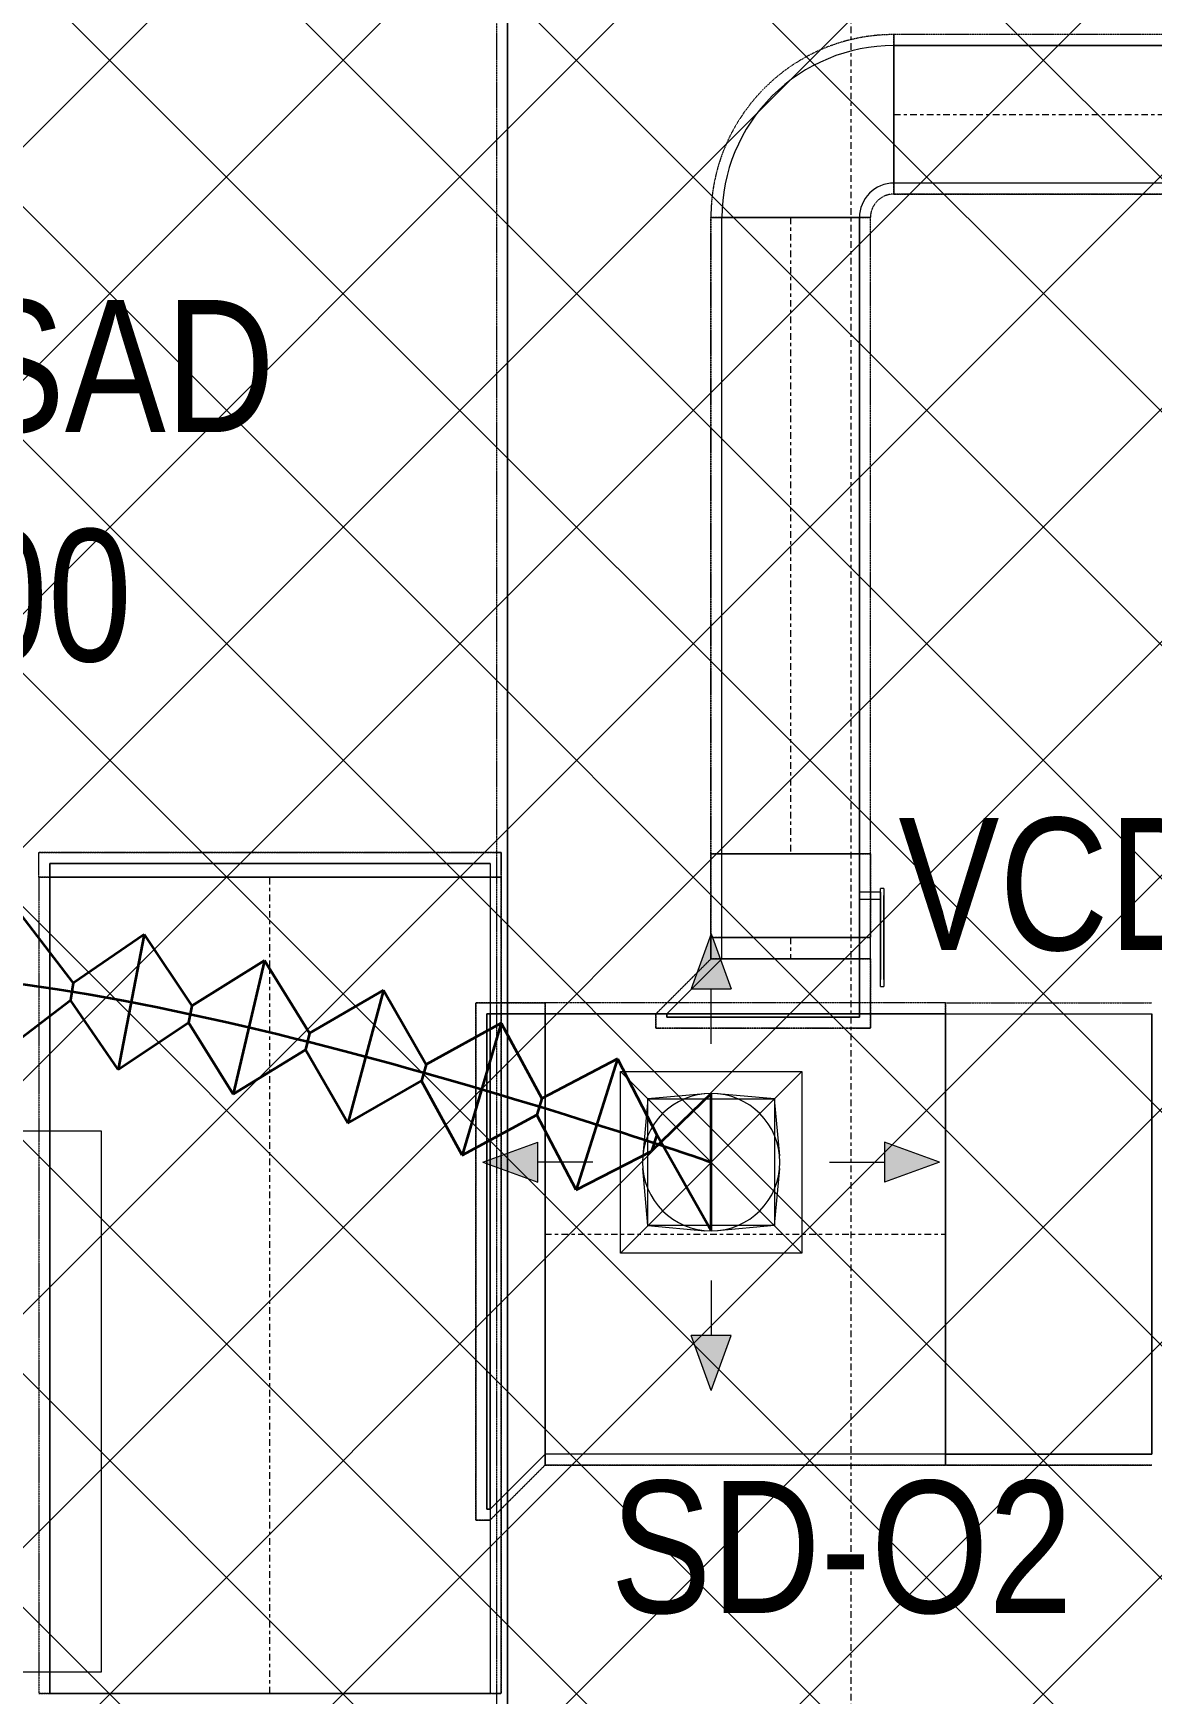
# Model space of a CAD drawing. Header units: inches. Extents: x -83664 to 20107, y -47222 to 19398.
# Drawn here: x -45529 to -43496, y -16489 to -13470 of the extents above; entities that cross this region are included whole.
import ezdxf

# ---------------------------------------------------------------- set-up
doc = ezdxf.new("R2010")
doc.units = ezdxf.units.IN
doc.header["$MEASUREMENT"] = 0
doc.linetypes.add('Center', pattern=[29.999999, 12, -6, 6, -6])
doc.linetypes.add('Hidden 0_50', pattern=[1.0584, 0.5292, -0.5292])
for name, color, linetype, lineweight in [('A-DETL-GENF', 7, 'Continuous', 9), ('G-ANNO-TEXT', 7, 'Continuous', 9), ('M-HVAC-CDFF', 7, 'Continuous', 9), ('M-HVAC-DUCT-CNTR', 7, 'Center', 9), ('M-HVAC-DUCT-IDEN', 7, 'Continuous', 18)]:
    doc.layers.add(name, color=color, linetype=linetype, lineweight=lineweight)
doc.layers.add('M-HVAC-DUCT', color=7, linetype='Continuous', lineweight=9, true_color=0xffe97f)
doc.layers.add('M-HVAC-DUCT-PATT', color=7, linetype='Continuous', lineweight=35, true_color=0x007f00)
doc.styles.add('Arial Narrow_21', font='ARIALN.TTF', dxfattribs={"height": 240})

# ---------------------------------------------------------------- blocks, each defined once
blk = doc.blocks.new('M_Rec Endcap - Standard-8296102-FIRST FLOOR AC CONDITIONING LAYOUT - PART A')
at = {"layer": 'M-HVAC-DUCT', "color": 6, "true_color": 0xff00ff}
for p, q in [((0, 400), (0, -400)), ((0, -400), (0, 400)), ((0, 400), (25, 400)), ((25, 400), (0, 400)), ((25, 400), (25, -400)), ((25, -400), (25, 400)), ((25, -400), (0, -400)), ((25, -400), (0, -400))]:
    blk.add_line(p, q, dxfattribs=at)
blk = doc.blocks.new('GCE-AT-Supply Air Rectangular Diffuser - 230x230-7604639-FIRST FLOOR AC CONDITIONING LAYOUT - PART A')
at = {"layer": 'A-DETL-GENF', "true_color": 0xff7f00}
for points in [[(36.4, 315), (0, 415), (-36.4, 315)], [(-315, -36.4), (-315, 36.4), (-415, 0)], [(315, -36.4), (415, 0), (315, 36.4)], [(0, -415), (36.4, -315), (-36.4, -315)]]:
    blk.add_hatch(color=30, dxfattribs=at).paths.add_polyline_path(points)
at = {"layer": 'A-DETL-GENF', "color": 30, "true_color": 0xff7f00}
for p, q in [((0, 415), (-36.4, 315)), ((0, 415), (36.4, 315)), ((-36.4, 315), (36.4, 315)), ((0, 215), (0, 315)), ((-165, -165), (165, 165)), ((-165, 165), (165, -165)), ((-165, -165), (-165, 165)), ((-165, 165), (165, 165)), ((165, 165), (165, -165)), ((-415, 0), (-315, 36.4)), ((-315, -36.4), (-315, 36.4)), ((315, 36.4), (315, -36.4)), ((415, 0), (315, 36.4)), ((215, 0), (315, 0)), ((-415, 0), (-315, -36.4)), ((-215, 0), (-315, 0)), ((415, 0), (315, -36.4)), ((165, -165), (-165, -165)), ((0, -215), (0, -315)), ((36.4, -315), (-36.4, -315)), ((0, -415), (-36.4, -315)), ((0, -415), (36.4, -315))]:
    blk.add_line(p, q, dxfattribs=at)
blk = doc.blocks.new('TEMW-ME-DMP-Volume Control Damper - Standard-V101-FIRST FLOOR AC CONDITIONING LAYOUT - PART A')
at = {"layer": 'M-HVAC-DUCT', "color": 6, "true_color": 0xff00ff}
for p, q in [((-165.1, 163.1), (-165.1, 169.4)), ((-152.4, 169.4), (-165.1, 169.4)), ((-165.1, 163.1), (-152.4, 163.1)), ((0, 169.4), (-152.4, 169.4)), ((-152.4, 169.4), (0, 169.4)), ((0, 163.1), (-152.4, 163.1)), ((-152.4, 163.1), (0, 163.1)), ((-6.4, 125), (-6.4, 163.1)), ((6.3, 163.1), (-6.4, 163.1)), ((6.3, 163.1), (-6.4, 163.1)), ((12.7, 169.4), (0, 169.4)), ((0, 163.1), (12.7, 163.1)), ((6.3, 163.1), (6.3, 125)), ((12.7, 169.4), (12.7, 163.1)), ((-76.2, 125), (-76.2, -125)), ((-76.2, -125), (-76.2, 125)), ((76.2, 125), (-76.2, 125)), ((-76.2, 125), (76.2, 125)), ((-76.2, 125), (76.2, 125)), ((-6.4, 125), (6.3, 125)), ((-6.4, 125), (6.3, 125)), ((76.2, 125), (76.2, -125)), ((76.2, -125), (76.2, 125)), ((-76.2, -125), (76.2, -125)), ((-76.2, -125), (76.2, -125)), ((-76.2, -125), (76.2, -125))]:
    blk.add_line(p, q, dxfattribs=at)
blk = doc.blocks.new('M_Rec Elbow - Radius - 0_75W-V147-FIRST FLOOR AC CONDITIONING LAYOUT - PART A')
at = {"layer": 'M-HVAC-DUCT', "color": 6, "true_color": 0xff00ff}
for p, q in [((-125, 187.5), (125, 187.5)), ((125, 187.5), (-125, 187.5)), ((-187.5, 125), (-187.5, -125)), ((-187.5, -125), (-187.5, 125))]:
    blk.add_line(p, q, dxfattribs=at)
for radius in [62.5, 62.5, 312.5, 312.5]:
    blk.add_arc((-187.5, 187.5), radius, 270, 0, dxfattribs=at)
blk = doc.blocks.new('M_Rectangular to Round Transition - Angle - 45 Degree-V114-FIRST FLOOR AC CONDITIONING LAYOUT - PART A')
at = {"layer": 'M-HVAC-DUCT', "color": 30, "true_color": 0xff7f00}
for p, q in [((129363.6, 90454.8), (129260, 90445.4)), ((129490, 90445.4), (129386.4, 90454.8)), ((129260, 90445.4), (129250.5, 90341.7)), ((129260, 90445.4), (129490, 90445.4)), ((129260, 90215.4), (129260, 90445.4)), ((129499.5, 90341.7), (129490, 90445.4)), ((129490, 90445.4), (129490, 90215.4)), ((129260, 90215.4), (129250.5, 90319)), ((129490, 90215.4), (129499.5, 90319)), ((129260, 90215.4), (129363.6, 90205.9)), ((129490, 90215.4), (129260, 90215.4)), ((129490, 90215.4), (129386.4, 90205.9))]:
    blk.add_line(p, q, dxfattribs=at)
for start, end in [(90, 180), (0, 90), (180, 270), (270, 0)]:
    blk.add_arc((129375, 90330.4), 125, start, end, dxfattribs=at)
blk = doc.blocks.new('M_Rec Tap - Beveled - Standard-9392919-FIRST FLOOR AC CONDITIONING LAYOUT - PART A')
at = {"layer": 'M-HVAC-DUCT', "color": 6, "true_color": 0xff00ff}
for p, q in [((100, 400), (-6.096, 400)), ((-6.096, 400), (100, 400)), ((-6.096, 400), (-6.096, -500)), ((-6.096, -500), (-6.096, 400)), ((100, 400), (100, -400)), ((100, -400), (100, 400)), ((0, -500), (100, -400)), ((0, -500), (100, -400)), ((-6.096, -500), (0, -500)), ((0, -500), (-6.096, -500))]:
    blk.add_line(p, q, dxfattribs=at)
blk = doc.blocks.new('M_Rec Transition - Length - Standard-9392972-FIRST FLOOR AC CONDITIONING LAYOUT - PART A')
at = {"layer": 'M-HVAC-DUCT', "color": 6, "true_color": 0xff00ff}
for p, q in [((0, 400), (0, -400)), ((0, 400), (375, 400)), ((0, 400), (375, 400)), ((0, -400), (0, 400)), ((375, -400), (375, 400)), ((375, 400), (375, -400)), ((0, -400), (375, -400)), ((375, -400), (0, -400))]:
    blk.add_line(p, q, dxfattribs=at)
blk = doc.blocks.new('M_Rec Tap - Beveled - Standard-V207-FIRST FLOOR AC CONDITIONING LAYOUT - PART A')
at = {"layer": 'M-HVAC-DUCT', "color": 6, "true_color": 0xff00ff}
for p, q in [((0, 225), (-6.096, 225)), ((-6.096, -125), (-6.096, 225)), ((-6.096, 225), (-6.096, -125)), ((-6.096, 225), (0, 225)), ((100, 125), (0, 225)), ((100, 125), (0, 225)), ((100, 125), (100, -125)), ((100, -125), (100, 125)), ((-6.096, -125), (100, -125)), ((100, -125), (-6.096, -125))]:
    blk.add_line(p, q, dxfattribs=at)
blk = doc.blocks.new('TEMW-SMBZ-HO-BM-HVAC-00002_rvt-1-FIRST FLOOR AC CONDITIONING LAYOUT - PART A')
at = {"layer": 'M-HVAC-DUCT', "color": 30, "linetype": 'Hidden 0_50', "true_color": 0xff7f00}
blk.add_line((106769.4, 85950.6), (106769.4, 76441.7), dxfattribs=at)
blk.add_line((106769.4, 85950.6), (106769.4, 76441.7), dxfattribs=at)
at = {"layer": 'M-HVAC-DUCT', "color": 30, "true_color": 0xff7f00}
for p, q in [((106789.4, 76441.7), (106789.4, 85950.6)), ((106789.4, 85950.6), (106789.4, 76441.7))]:
    blk.add_line(p, q, dxfattribs=at)
at = {"layer": 'M-HVAC-DUCT', "color": 6, "linetype": 'Hidden 0_50', "true_color": 0xff00ff}
for p, q in [((107491.7, 84609.3), (107491.7, 84899.3)), ((107491.7, 84899.3), (107491.7, 84609.3)), ((108459.4, 84899.3), (107491.7, 84899.3)), ((108459.4, 84899.3), (107491.7, 84899.3)), ((107491.7, 84609.3), (107491.7, 84899.3)), ((107491.7, 84899.3), (107491.7, 84609.3)), ((107491.7, 84609.3), (108459.4, 84609.3)), ((108459.4, 84609.3), (107491.7, 84609.3)), ((107159.2, 84566.8), (107449.2, 84566.8)), ((107449.2, 84566.8), (107159.2, 84566.8)), ((107159.2, 84566.8), (107449.2, 84566.8)), ((107449.2, 84566.8), (107159.2, 84566.8)), ((107159.2, 84566.8), (107159.2, 83410.5)), ((107159.2, 83410.5), (107159.2, 84566.8)), ((107449.2, 83410.5), (107449.2, 84566.8)), ((107449.2, 83410.5), (107449.2, 84566.8)), ((106777.7, 83412.9), (105937.7, 83412.9)), ((105937.7, 83412.9), (106777.7, 83412.9)), ((105937.7, 83367.9), (105937.7, 83412.9)), ((105937.7, 83367.9), (105937.7, 83412.9)), ((106777.7, 83412.9), (106777.7, 83367.9)), ((106777.7, 83367.9), (106777.7, 83412.9)), ((107449.2, 83410.5), (107159.2, 83410.5)), ((107159.2, 83410.5), (107159.2, 83258.1)), ((107159.2, 83258.1), (107159.2, 83410.5)), ((107159.2, 83410.5), (107449.2, 83410.5)), ((107159.2, 83410.5), (107449.2, 83410.5)), ((107449.2, 83410.5), (107159.2, 83410.5)), ((107449.2, 83258.1), (107449.2, 83410.5)), ((107449.2, 83410.5), (107449.2, 83258.1)), ((106777.7, 83367.9), (105937.7, 83367.9)), ((105937.7, 83367.9), (106777.7, 83367.9)), ((106777.7, 83367.9), (105937.7, 83367.9)), ((105937.7, 83367.9), (106777.7, 83367.9)), ((105937.7, 83367.9), (105937.7, 81884.3)), ((105937.7, 83367.9), (105937.7, 81884.3)), ((106777.7, 81884.3), (106777.7, 83367.9)), ((106777.7, 83367.9), (106777.7, 81884.3)), ((107159.2, 83258.1), (107449.2, 83258.1)), ((107449.2, 83258.1), (107159.2, 83258.1)), ((107159.2, 83258.1), (107159.2, 83219.3)), ((107159.2, 83219.3), (107159.2, 83258.1)), ((107159.2, 83258.1), (107449.2, 83258.1)), ((107449.2, 83258.1), (107159.2, 83258.1)), ((107449.2, 83219.3), (107449.2, 83258.1)), ((107449.2, 83219.3), (107449.2, 83258.1)), ((107159.2, 83219.3), (107059.2, 83119.3)), ((107059.2, 83119.3), (107159.2, 83219.3)), ((107159.2, 83219.3), (107449.2, 83219.3)), ((107449.2, 83219.3), (107159.2, 83219.3)), ((107449.2, 83219.3), (107159.2, 83219.3)), ((107159.2, 83219.3), (107449.2, 83219.3)), ((107449.2, 83093.2), (107449.2, 83219.3)), ((107449.2, 83219.3), (107449.2, 83093.2)), ((106857.7, 83139.3), (106731.6, 83139.3)), ((106731.6, 83139.3), (106731.6, 82199.3)), ((106731.6, 82199.3), (106731.6, 83139.3)), ((106731.6, 83139.3), (106857.7, 83139.3)), ((106857.7, 82299.3), (106857.7, 83139.3)), ((106857.7, 83139.3), (106857.7, 82299.3)), ((107585.7, 83139.3), (106857.7, 83139.3)), ((107585.7, 83139.3), (106857.7, 83139.3)), ((106857.7, 82299.3), (106857.7, 83139.3)), ((106857.7, 83139.3), (106857.7, 82299.3)), ((107059.2, 83119.3), (107059.2, 83093.2)), ((107059.2, 83093.2), (107059.2, 83119.3)), ((107585.7, 82299.3), (107585.7, 83139.3)), ((107585.7, 83139.3), (107585.7, 82299.3)), ((107585.7, 83139.3), (107585.7, 82299.3)), ((107585.7, 83139.3), (107960.7, 83139.3)), ((107585.7, 83139.3), (107960.7, 83139.3)), ((107585.7, 82299.3), (107585.7, 83139.3)), ((107059.2, 83093.2), (107449.2, 83093.2)), ((107449.2, 83093.2), (107059.2, 83093.2)), ((106757.7, 82199.3), (106857.7, 82299.3)), ((106857.7, 82299.3), (106757.7, 82199.3)), ((106857.7, 82299.3), (107585.7, 82299.3)), ((107585.7, 82299.3), (106857.7, 82299.3)), ((107585.7, 82299.3), (107960.7, 82299.3)), ((107960.7, 82299.3), (107585.7, 82299.3)), ((106731.6, 82199.3), (106757.7, 82199.3)), ((106757.7, 82199.3), (106731.6, 82199.3)), ((106777.7, 81884.3), (105937.7, 81884.3)), ((105937.7, 81884.3), (106777.7, 81884.3))]:
    blk.add_line(p, q, dxfattribs=at)
at = {"layer": 'M-HVAC-DUCT', "color": 6, "true_color": 0xff00ff}
for p, q in [((107491.7, 84879.3), (107491.7, 84629.3)), ((107491.7, 84629.3), (107491.7, 84879.3)), ((107491.7, 84879.3), (108459.4, 84879.3)), ((108459.4, 84879.3), (107491.7, 84879.3)), ((108459.4, 84629.3), (107491.7, 84629.3)), ((108459.4, 84629.3), (107491.7, 84629.3)), ((107429.2, 84566.8), (107179.2, 84566.8)), ((107179.2, 84566.8), (107429.2, 84566.8)), ((107179.2, 83410.5), (107179.2, 84566.8)), ((107179.2, 83410.5), (107179.2, 84566.8)), ((107429.2, 84566.8), (107429.2, 83410.5)), ((107429.2, 83410.5), (107429.2, 84566.8)), ((107429.2, 83410.5), (107179.2, 83410.5)), ((107179.2, 83410.5), (107429.2, 83410.5)), ((105957.7, 83367.9), (106757.7, 83367.9)), ((106757.7, 83367.9), (105957.7, 83367.9)), ((105957.7, 81884.3), (105957.7, 83367.9)), ((105957.7, 83367.9), (105957.7, 81884.3)), ((106757.7, 83367.9), (106757.7, 81884.3)), ((106757.7, 83367.9), (106757.7, 81884.3)), ((107429.2, 83258.1), (107179.2, 83258.1)), ((107179.2, 83258.1), (107429.2, 83258.1)), ((107179.2, 83219.3), (107179.2, 83258.1)), ((107179.2, 83219.3), (107179.2, 83258.1)), ((107429.2, 83258.1), (107429.2, 83219.3)), ((107429.2, 83219.3), (107429.2, 83258.1)), ((107429.2, 83219.3), (107179.2, 83219.3)), ((107179.2, 83219.3), (107429.2, 83219.3)), ((106751.6, 83119.3), (106757.7, 83119.3)), ((106751.6, 83119.3), (106757.7, 83119.3)), ((106751.6, 82219.3), (106751.6, 83119.3)), ((106751.6, 83119.3), (106751.6, 82219.3)), ((106757.7, 82219.3), (106757.7, 83119.3)), ((106757.7, 83119.3), (106757.7, 82219.3)), ((106857.7, 83119.3), (106857.7, 82319.3)), ((106857.7, 82319.3), (106857.7, 83119.3)), ((106857.7, 83119.3), (107585.7, 83119.3)), ((107585.7, 83119.3), (106857.7, 83119.3)), ((107079.2, 83119.3), (107079.2, 83113.2)), ((107079.2, 83119.3), (107429.2, 83119.3)), ((107079.2, 83119.3), (107429.2, 83119.3)), ((107079.2, 83113.2), (107079.2, 83119.3)), ((107429.2, 83113.2), (107429.2, 83119.3)), ((107429.2, 83119.3), (107429.2, 83113.2)), ((107585.7, 83119.3), (107585.7, 82319.3)), ((107585.7, 82319.3), (107585.7, 83119.3)), ((107079.2, 83113.2), (107429.2, 83113.2)), ((107429.2, 83113.2), (107079.2, 83113.2)), ((107585.7, 82319.3), (106857.7, 82319.3)), ((107585.7, 82319.3), (106857.7, 82319.3)), ((106757.7, 82219.3), (106751.6, 82219.3)), ((106757.7, 82219.3), (106751.6, 82219.3)), ((105957.7, 81884.3), (106757.7, 81884.3)), ((106757.7, 81884.3), (105957.7, 81884.3))]:
    blk.add_line(p, q, dxfattribs=at)
at = {"layer": 'M-HVAC-DUCT', "color": 6, "linetype": 'Hidden 0_50', "true_color": 0xff00ff}
for radius in [332.5, 332.5, 42.5, 42.5]:
    blk.add_arc((107491.7, 84566.8), radius, 90, 180, dxfattribs=at)
at = {"layer": 'M-HVAC-DUCT-CNTR', "color": 30, "true_color": 0xff7f00}
blk.add_line((107414.4, 76441.7), (107414.4, 85950.6), dxfattribs=at)
at = {"layer": 'M-HVAC-DUCT-CNTR', "color": 6, "true_color": 0xff00ff}
for p, q in [((107491.7, 84754.3), (108459.4, 84754.3)), ((107304.2, 84566.8), (107304.2, 83410.5)), ((106357.7, 81884.3), (106357.7, 83367.9)), ((107304.2, 83258.1), (107304.2, 83219.3)), ((106857.7, 82719.3), (107585.7, 82719.3))]:
    blk.add_line(p, q, dxfattribs=at)
at = {"layer": 'M-HVAC-DUCT-CNTR', "color": 30, "linetype": 'Continuous', "lineweight": 35, "true_color": 0xff7f00}
blk.add_open_spline([(105670.8, 83190.9), (106189.5, 83190.9), (107159.8, 82849.8), (107159.8, 82849.8)], degree=3, dxfattribs=at)
at = {"layer": 'M-HVAC-DUCT-PATT', "color": 30, "true_color": 0xff7f00}
for p, q in [((105904.7, 83299.6), (105999.9, 83175.3)), ((106128.7, 83263.6), (105999.9, 83175.3)), ((106128.7, 83263.6), (106081.8, 83018.1)), ((106128.7, 83263.6), (106081.8, 83018.1)), ((106128.7, 83263.6), (106215.8, 83134.2)), ((106347.9, 83216.7), (106215.8, 83134.2)), ((106347.9, 83216.7), (106290.8, 82973.3)), ((106347.9, 83216.7), (106290.8, 82973.3)), ((106347.9, 83216.7), (106429.5, 83084.2)), ((105999.9, 83175.3), (105995, 83144.6)), ((106564, 83162.4), (106429.5, 83084.2)), ((106564, 83162.4), (106499.5, 82920.9)), ((106564, 83162.4), (106499.5, 82920.9)), ((106564, 83162.4), (106641.5, 83027.6)), ((105874, 83051.5), (105995, 83144.6)), ((106081.8, 83018.1), (105995, 83144.6)), ((106215.8, 83134.2), (106209.3, 83103.9)), ((106081.8, 83018.1), (106209.3, 83103.9)), ((106290.8, 82973.3), (106209.3, 83103.9)), ((106777.7, 83102.4), (106641.5, 83027.6)), ((106777.7, 83102.4), (106707.3, 82862.5)), ((106777.7, 83102.4), (106707.3, 82862.5)), ((106777.7, 83102.4), (106851.9, 82965.9)), ((106429.5, 83084.2), (106422, 83054.1)), ((106290.8, 82973.3), (106422, 83054.1)), ((106499.5, 82920.9), (106422, 83054.1)), ((106989.7, 83037.7), (106851.9, 82965.9)), ((106989.7, 83037.7), (106914.1, 82799.4)), ((106989.7, 83037.7), (106914.1, 82799.4)), ((106989.7, 83037.7), (107061, 82899.6)), ((106641.5, 83027.6), (106633.1, 82997.7)), ((106499.5, 82920.9), (106633.1, 82997.7)), ((106707.3, 82862.5), (106633.1, 82997.7)), ((107159.8, 82974.8), (107051.2, 82870.1)), ((107159.8, 82724.8), (107159.8, 82974.8)), ((106851.9, 82965.9), (106842.9, 82936.2)), ((106707.3, 82862.5), (106842.9, 82936.2)), ((106914.1, 82799.4), (106842.9, 82936.2)), ((107061, 82899.6), (107051.2, 82870.1)), ((107159.8, 82724.8), (107061, 82899.6)), ((106914.1, 82799.4), (107051.2, 82870.1))]:
    blk.add_line(p, q, dxfattribs=at)
at = {"layer": 'M-HVAC-CDFF', "color": 6, "linetype": 'Hidden 0_50', "lineweight": 9, "true_color": 0xff00ff}
blk.add_blockref('GCE-AT-Supply Air Rectangular Diffuser - 230x230-7604639-FIRST FLOOR AC CONDITIONING LAYOUT - PART A', (107159.8, 82849.8), dxfattribs=at)
at = {"layer": 'M-HVAC-DUCT', "color": 6, "linetype": 'Hidden 0_50', "lineweight": 9, "true_color": 0xff00ff}
for name, p, rotation in [('M_Rec Elbow - Radius - 0_75W-V147-FIRST FLOOR AC CONDITIONING LAYOUT - PART A', (107304.2, 84754.3), 180), ('M_Rec Endcap - Standard-8296102-FIRST FLOOR AC CONDITIONING LAYOUT - PART A', (106357.7, 83367.9), 90), ('M_Rec Tap - Beveled - Standard-V207-FIRST FLOOR AC CONDITIONING LAYOUT - PART A', (107304.2, 83119.3), 90)]:
    blk.add_blockref(name, p, dxfattribs=dict(at, rotation=rotation))
at = {"layer": 'M-HVAC-DUCT', "color": 6, "linetype": 'Hidden 0_50', "lineweight": 9, "true_color": 0xff00ff, "extrusion": (0, 0, -1), "rotation": 90}
blk.add_blockref('TEMW-ME-DMP-Volume Control Damper - Standard-V101-FIRST FLOOR AC CONDITIONING LAYOUT - PART A', (-107304.2, 83334.3), dxfattribs=at)
at = {"layer": 'M-HVAC-DUCT', "color": 6, "linetype": 'Hidden 0_50', "lineweight": 9, "true_color": 0xff00ff}
for name, p in [('M_Rec Tap - Beveled - Standard-9392919-FIRST FLOOR AC CONDITIONING LAYOUT - PART A', (106757.7, 82719.3)), ('M_Rec Transition - Length - Standard-9392972-FIRST FLOOR AC CONDITIONING LAYOUT - PART A', (107585.7, 82719.3)), ('M_Rectangular to Round Transition - Angle - 45 Degree-V114-FIRST FLOOR AC CONDITIONING LAYOUT - PART A', (-22215.2, -7480.5))]:
    blk.add_blockref(name, p, dxfattribs=at)
blk = doc.blocks.new('TEMW-SMBZ-HO-BM-HVAC-00002_rvt-2-FIRST FLOOR AC CONDITIONING LAYOUT - PART A')
at = {"layer": 'M-HVAC-DUCT', "color": 30, "linetype": 'Hidden 0_50', "true_color": 0xff7f00}
blk.add_line((106769.4, 85950.6), (106769.4, 76441.7), dxfattribs=at)
blk.add_line((106769.4, 85950.6), (106769.4, 76441.7), dxfattribs=at)
at = {"layer": 'M-HVAC-DUCT', "color": 30, "true_color": 0xff7f00}
for p, q in [((106789.4, 76441.7), (106789.4, 85950.6)), ((106789.4, 85950.6), (106789.4, 76441.7))]:
    blk.add_line(p, q, dxfattribs=at)
at = {"layer": 'M-HVAC-DUCT', "color": 6, "linetype": 'Hidden 0_50', "true_color": 0xff00ff}
for p, q in [((107491.7, 84609.3), (107491.7, 84899.3)), ((107491.7, 84899.3), (107491.7, 84609.3)), ((108459.4, 84899.3), (107491.7, 84899.3)), ((108459.4, 84899.3), (107491.7, 84899.3)), ((107491.7, 84609.3), (107491.7, 84899.3)), ((107491.7, 84899.3), (107491.7, 84609.3)), ((107491.7, 84609.3), (108459.4, 84609.3)), ((108459.4, 84609.3), (107491.7, 84609.3)), ((107159.2, 84566.8), (107449.2, 84566.8)), ((107449.2, 84566.8), (107159.2, 84566.8)), ((107159.2, 84566.8), (107449.2, 84566.8)), ((107449.2, 84566.8), (107159.2, 84566.8)), ((107159.2, 84566.8), (107159.2, 83410.5)), ((107159.2, 83410.5), (107159.2, 84566.8)), ((107449.2, 83410.5), (107449.2, 84566.8)), ((107449.2, 83410.5), (107449.2, 84566.8)), ((106777.7, 83412.9), (105937.7, 83412.9)), ((105937.7, 83412.9), (106777.7, 83412.9)), ((105937.7, 83367.9), (105937.7, 83412.9)), ((105937.7, 83367.9), (105937.7, 83412.9)), ((106777.7, 83412.9), (106777.7, 83367.9)), ((106777.7, 83367.9), (106777.7, 83412.9)), ((107449.2, 83410.5), (107159.2, 83410.5)), ((107159.2, 83410.5), (107159.2, 83258.1)), ((107159.2, 83258.1), (107159.2, 83410.5)), ((107159.2, 83410.5), (107449.2, 83410.5)), ((107159.2, 83410.5), (107449.2, 83410.5)), ((107449.2, 83410.5), (107159.2, 83410.5)), ((107449.2, 83258.1), (107449.2, 83410.5)), ((107449.2, 83410.5), (107449.2, 83258.1)), ((106777.7, 83367.9), (105937.7, 83367.9)), ((105937.7, 83367.9), (106777.7, 83367.9)), ((106777.7, 83367.9), (105937.7, 83367.9)), ((105937.7, 83367.9), (106777.7, 83367.9)), ((105937.7, 83367.9), (105937.7, 81884.3)), ((105937.7, 83367.9), (105937.7, 81884.3)), ((106777.7, 81884.3), (106777.7, 83367.9)), ((106777.7, 83367.9), (106777.7, 81884.3)), ((107159.2, 83258.1), (107449.2, 83258.1)), ((107449.2, 83258.1), (107159.2, 83258.1)), ((107159.2, 83258.1), (107159.2, 83219.3)), ((107159.2, 83219.3), (107159.2, 83258.1)), ((107159.2, 83258.1), (107449.2, 83258.1)), ((107449.2, 83258.1), (107159.2, 83258.1)), ((107449.2, 83219.3), (107449.2, 83258.1)), ((107449.2, 83219.3), (107449.2, 83258.1)), ((107159.2, 83219.3), (107059.2, 83119.3)), ((107059.2, 83119.3), (107159.2, 83219.3)), ((107159.2, 83219.3), (107449.2, 83219.3)), ((107449.2, 83219.3), (107159.2, 83219.3)), ((107449.2, 83219.3), (107159.2, 83219.3)), ((107159.2, 83219.3), (107449.2, 83219.3)), ((107449.2, 83093.2), (107449.2, 83219.3)), ((107449.2, 83219.3), (107449.2, 83093.2)), ((106857.7, 83139.3), (106731.6, 83139.3)), ((106731.6, 83139.3), (106731.6, 82199.3)), ((106731.6, 82199.3), (106731.6, 83139.3)), ((106731.6, 83139.3), (106857.7, 83139.3)), ((106857.7, 82299.3), (106857.7, 83139.3)), ((106857.7, 83139.3), (106857.7, 82299.3)), ((107585.7, 83139.3), (106857.7, 83139.3)), ((107585.7, 83139.3), (106857.7, 83139.3)), ((106857.7, 82299.3), (106857.7, 83139.3)), ((106857.7, 83139.3), (106857.7, 82299.3)), ((107059.2, 83119.3), (107059.2, 83093.2)), ((107059.2, 83093.2), (107059.2, 83119.3)), ((107585.7, 82299.3), (107585.7, 83139.3)), ((107585.7, 83139.3), (107585.7, 82299.3)), ((107585.7, 83139.3), (107585.7, 82299.3)), ((107585.7, 83139.3), (107960.7, 83139.3)), ((107585.7, 83139.3), (107960.7, 83139.3)), ((107585.7, 82299.3), (107585.7, 83139.3)), ((107059.2, 83093.2), (107449.2, 83093.2)), ((107449.2, 83093.2), (107059.2, 83093.2)), ((106757.7, 82199.3), (106857.7, 82299.3)), ((106857.7, 82299.3), (106757.7, 82199.3)), ((106857.7, 82299.3), (107585.7, 82299.3)), ((107585.7, 82299.3), (106857.7, 82299.3)), ((107585.7, 82299.3), (107960.7, 82299.3)), ((107960.7, 82299.3), (107585.7, 82299.3)), ((106731.6, 82199.3), (106757.7, 82199.3)), ((106757.7, 82199.3), (106731.6, 82199.3)), ((106777.7, 81884.3), (105937.7, 81884.3)), ((105937.7, 81884.3), (106777.7, 81884.3))]:
    blk.add_line(p, q, dxfattribs=at)
at = {"layer": 'M-HVAC-DUCT', "color": 6, "true_color": 0xff00ff}
for p, q in [((107491.7, 84879.3), (107491.7, 84629.3)), ((107491.7, 84629.3), (107491.7, 84879.3)), ((107491.7, 84879.3), (108459.4, 84879.3)), ((108459.4, 84879.3), (107491.7, 84879.3)), ((108459.4, 84629.3), (107491.7, 84629.3)), ((108459.4, 84629.3), (107491.7, 84629.3)), ((107429.2, 84566.8), (107179.2, 84566.8)), ((107179.2, 84566.8), (107429.2, 84566.8)), ((107179.2, 83410.5), (107179.2, 84566.8)), ((107179.2, 83410.5), (107179.2, 84566.8)), ((107429.2, 84566.8), (107429.2, 83410.5)), ((107429.2, 83410.5), (107429.2, 84566.8)), ((107429.2, 83410.5), (107179.2, 83410.5)), ((107179.2, 83410.5), (107429.2, 83410.5)), ((105957.7, 83367.9), (106757.7, 83367.9)), ((106757.7, 83367.9), (105957.7, 83367.9)), ((105957.7, 81884.3), (105957.7, 83367.9)), ((105957.7, 83367.9), (105957.7, 81884.3)), ((106757.7, 83367.9), (106757.7, 81884.3)), ((106757.7, 83367.9), (106757.7, 81884.3)), ((107429.2, 83258.1), (107179.2, 83258.1)), ((107179.2, 83258.1), (107429.2, 83258.1)), ((107179.2, 83219.3), (107179.2, 83258.1)), ((107179.2, 83219.3), (107179.2, 83258.1)), ((107429.2, 83258.1), (107429.2, 83219.3)), ((107429.2, 83219.3), (107429.2, 83258.1)), ((107429.2, 83219.3), (107179.2, 83219.3)), ((107179.2, 83219.3), (107429.2, 83219.3)), ((106751.6, 83119.3), (106757.7, 83119.3)), ((106751.6, 83119.3), (106757.7, 83119.3)), ((106751.6, 82219.3), (106751.6, 83119.3)), ((106751.6, 83119.3), (106751.6, 82219.3)), ((106757.7, 82219.3), (106757.7, 83119.3)), ((106757.7, 83119.3), (106757.7, 82219.3)), ((106857.7, 83119.3), (106857.7, 82319.3)), ((106857.7, 82319.3), (106857.7, 83119.3)), ((106857.7, 83119.3), (107585.7, 83119.3)), ((107585.7, 83119.3), (106857.7, 83119.3)), ((107079.2, 83119.3), (107079.2, 83113.2)), ((107079.2, 83119.3), (107429.2, 83119.3)), ((107079.2, 83119.3), (107429.2, 83119.3)), ((107079.2, 83113.2), (107079.2, 83119.3)), ((107429.2, 83113.2), (107429.2, 83119.3)), ((107429.2, 83119.3), (107429.2, 83113.2)), ((107585.7, 83119.3), (107585.7, 82319.3)), ((107585.7, 82319.3), (107585.7, 83119.3)), ((107079.2, 83113.2), (107429.2, 83113.2)), ((107429.2, 83113.2), (107079.2, 83113.2)), ((107585.7, 82319.3), (106857.7, 82319.3)), ((107585.7, 82319.3), (106857.7, 82319.3)), ((106757.7, 82219.3), (106751.6, 82219.3)), ((106757.7, 82219.3), (106751.6, 82219.3)), ((105957.7, 81884.3), (106757.7, 81884.3)), ((106757.7, 81884.3), (105957.7, 81884.3))]:
    blk.add_line(p, q, dxfattribs=at)
at = {"layer": 'M-HVAC-DUCT', "color": 6, "linetype": 'Hidden 0_50', "true_color": 0xff00ff}
for radius in [332.5, 332.5, 42.5, 42.5]:
    blk.add_arc((107491.7, 84566.8), radius, 90, 180, dxfattribs=at)
at = {"layer": 'M-HVAC-DUCT-CNTR', "color": 30, "true_color": 0xff7f00}
blk.add_line((107414.4, 76441.7), (107414.4, 85950.6), dxfattribs=at)
at = {"layer": 'M-HVAC-DUCT-CNTR', "color": 6, "true_color": 0xff00ff}
for p, q in [((107491.7, 84754.3), (108459.4, 84754.3)), ((107304.2, 84566.8), (107304.2, 83410.5)), ((106357.7, 81884.3), (106357.7, 83367.9)), ((107304.2, 83258.1), (107304.2, 83219.3)), ((106857.7, 82719.3), (107585.7, 82719.3))]:
    blk.add_line(p, q, dxfattribs=at)
at = {"layer": 'M-HVAC-DUCT-CNTR', "color": 30, "linetype": 'Continuous', "lineweight": 35, "true_color": 0xff7f00}
blk.add_open_spline([(105670.8, 83190.9), (106189.5, 83190.9), (107159.8, 82849.8), (107159.8, 82849.8)], degree=3, dxfattribs=at)
at = {"layer": 'M-HVAC-DUCT-PATT', "color": 30, "true_color": 0xff7f00}
for p, q in [((105904.7, 83299.6), (105999.9, 83175.3)), ((106128.7, 83263.6), (105999.9, 83175.3)), ((106128.7, 83263.6), (106081.8, 83018.1)), ((106128.7, 83263.6), (106081.8, 83018.1)), ((106128.7, 83263.6), (106215.8, 83134.2)), ((106347.9, 83216.7), (106215.8, 83134.2)), ((106347.9, 83216.7), (106290.8, 82973.3)), ((106347.9, 83216.7), (106290.8, 82973.3)), ((106347.9, 83216.7), (106429.5, 83084.2)), ((105999.9, 83175.3), (105995, 83144.6)), ((106564, 83162.4), (106429.5, 83084.2)), ((106564, 83162.4), (106499.5, 82920.9)), ((106564, 83162.4), (106499.5, 82920.9)), ((106564, 83162.4), (106641.5, 83027.6)), ((105874, 83051.5), (105995, 83144.6)), ((106081.8, 83018.1), (105995, 83144.6)), ((106215.8, 83134.2), (106209.3, 83103.9)), ((106081.8, 83018.1), (106209.3, 83103.9)), ((106290.8, 82973.3), (106209.3, 83103.9)), ((106777.7, 83102.4), (106641.5, 83027.6)), ((106777.7, 83102.4), (106707.3, 82862.5)), ((106777.7, 83102.4), (106707.3, 82862.5)), ((106777.7, 83102.4), (106851.9, 82965.9)), ((106429.5, 83084.2), (106422, 83054.1)), ((106290.8, 82973.3), (106422, 83054.1)), ((106499.5, 82920.9), (106422, 83054.1)), ((106989.7, 83037.7), (106851.9, 82965.9)), ((106989.7, 83037.7), (106914.1, 82799.4)), ((106989.7, 83037.7), (106914.1, 82799.4)), ((106989.7, 83037.7), (107061, 82899.6)), ((106641.5, 83027.6), (106633.1, 82997.7)), ((106499.5, 82920.9), (106633.1, 82997.7)), ((106707.3, 82862.5), (106633.1, 82997.7)), ((107159.8, 82974.8), (107051.2, 82870.1)), ((107159.8, 82724.8), (107159.8, 82974.8)), ((106851.9, 82965.9), (106842.9, 82936.2)), ((106707.3, 82862.5), (106842.9, 82936.2)), ((106914.1, 82799.4), (106842.9, 82936.2)), ((107061, 82899.6), (107051.2, 82870.1)), ((107159.8, 82724.8), (107061, 82899.6)), ((106914.1, 82799.4), (107051.2, 82870.1))]:
    blk.add_line(p, q, dxfattribs=at)
at = {"layer": 'M-HVAC-CDFF', "color": 6, "linetype": 'Hidden 0_50', "lineweight": 9, "true_color": 0xff00ff}
blk.add_blockref('GCE-AT-Supply Air Rectangular Diffuser - 230x230-7604639-FIRST FLOOR AC CONDITIONING LAYOUT - PART A', (107159.8, 82849.8), dxfattribs=at)
at = {"layer": 'M-HVAC-DUCT', "color": 6, "linetype": 'Hidden 0_50', "lineweight": 9, "true_color": 0xff00ff}
for name, p, rotation in [('M_Rec Elbow - Radius - 0_75W-V147-FIRST FLOOR AC CONDITIONING LAYOUT - PART A', (107304.2, 84754.3), 180), ('M_Rec Endcap - Standard-8296102-FIRST FLOOR AC CONDITIONING LAYOUT - PART A', (106357.7, 83367.9), 90), ('M_Rec Tap - Beveled - Standard-V207-FIRST FLOOR AC CONDITIONING LAYOUT - PART A', (107304.2, 83119.3), 90)]:
    blk.add_blockref(name, p, dxfattribs=dict(at, rotation=rotation))
at = {"layer": 'M-HVAC-DUCT', "color": 6, "linetype": 'Hidden 0_50', "lineweight": 9, "true_color": 0xff00ff, "extrusion": (0, 0, -1), "rotation": 90}
blk.add_blockref('TEMW-ME-DMP-Volume Control Damper - Standard-V101-FIRST FLOOR AC CONDITIONING LAYOUT - PART A', (-107304.2, 83334.3), dxfattribs=at)
at = {"layer": 'M-HVAC-DUCT', "color": 6, "linetype": 'Hidden 0_50', "lineweight": 9, "true_color": 0xff00ff}
for name, p in [('M_Rec Tap - Beveled - Standard-9392919-FIRST FLOOR AC CONDITIONING LAYOUT - PART A', (106757.7, 82719.3)), ('M_Rec Transition - Length - Standard-9392972-FIRST FLOOR AC CONDITIONING LAYOUT - PART A', (107585.7, 82719.3)), ('M_Rectangular to Round Transition - Angle - 45 Degree-V114-FIRST FLOOR AC CONDITIONING LAYOUT - PART A', (-22215.2, -7480.5))]:
    blk.add_blockref(name, p, dxfattribs=at)

msp = doc.modelspace()

# ---------------------------------------------------------------- hatches: boundary and pattern name
at = {"layer": 'A-DETL-GENF', "true_color": 0xff0000}
h = msp.add_hatch(dxfattribs=at)
h.set_pattern_fill('FP_59', color=1, style=0, pattern_type=2)
h.set_pattern_definition([(45, (-151456.65, -98372.2), (-212.13203, 212.13203), []), (135, (-151456.65, -98372.2), (-212.13203, -212.13203), [])])
h.paths.add_polyline_path([(-62993, -37189.5), (-27297.3, -37189.5), (-27297.3, -98.4), (-62993, -98.4), (-62993, -33333)])

# ---------------------------------------------------------------- linework, layer by layer
at = {"layer": 'G-ANNO-TEXT', "flags": 128}
msp.add_lwpolyline([(-46353.2, -15465.5), (-45405.9, -15465.5), (-45405.9, -16449.5), (-46353.2, -16449.5)], close=True, dxfattribs=at)

# ---------------------------------------------------------------- block references
at = {"lineweight": 5}
for name in ['TEMW-SMBZ-HO-BM-HVAC-00002_rvt-1-FIRST FLOOR AC CONDITIONING LAYOUT - PART A', 'TEMW-SMBZ-HO-BM-HVAC-00002_rvt-2-FIRST FLOOR AC CONDITIONING LAYOUT - PART A']:
    msp.add_blockref(name, (-151456.7, -98372.2), dxfattribs=at)

# ---------------------------------------------------------------- texts
at = {"layer": 'G-ANNO-TEXT', "char_height": 240, "attachment_point": 1, "style": 'Arial Narrow_21'}
for s, insert, width in [('VCD', (-43956.5, -14896.7), 733.544), ('SD-O2', (-44479.9, -16101.5), 1058.227)]:
    msp.add_mtext(s, dxfattribs=dict(at, insert=insert, width=width))
at = {"layer": 'M-HVAC-DUCT-IDEN', "lineweight": 9, "char_height": 240, "attachment_point": 1, "style": 'Arial Narrow_21'}
for s, insert, width in [('250x250 SAD', (-46786.5, -13955.2), 2128.48), ('BOD : 3400', (-46786.5, -14371.9), 1803.797)]:
    msp.add_mtext(s, dxfattribs=dict(at, insert=insert, width=width))

doc.saveas('drawing.dxf')
